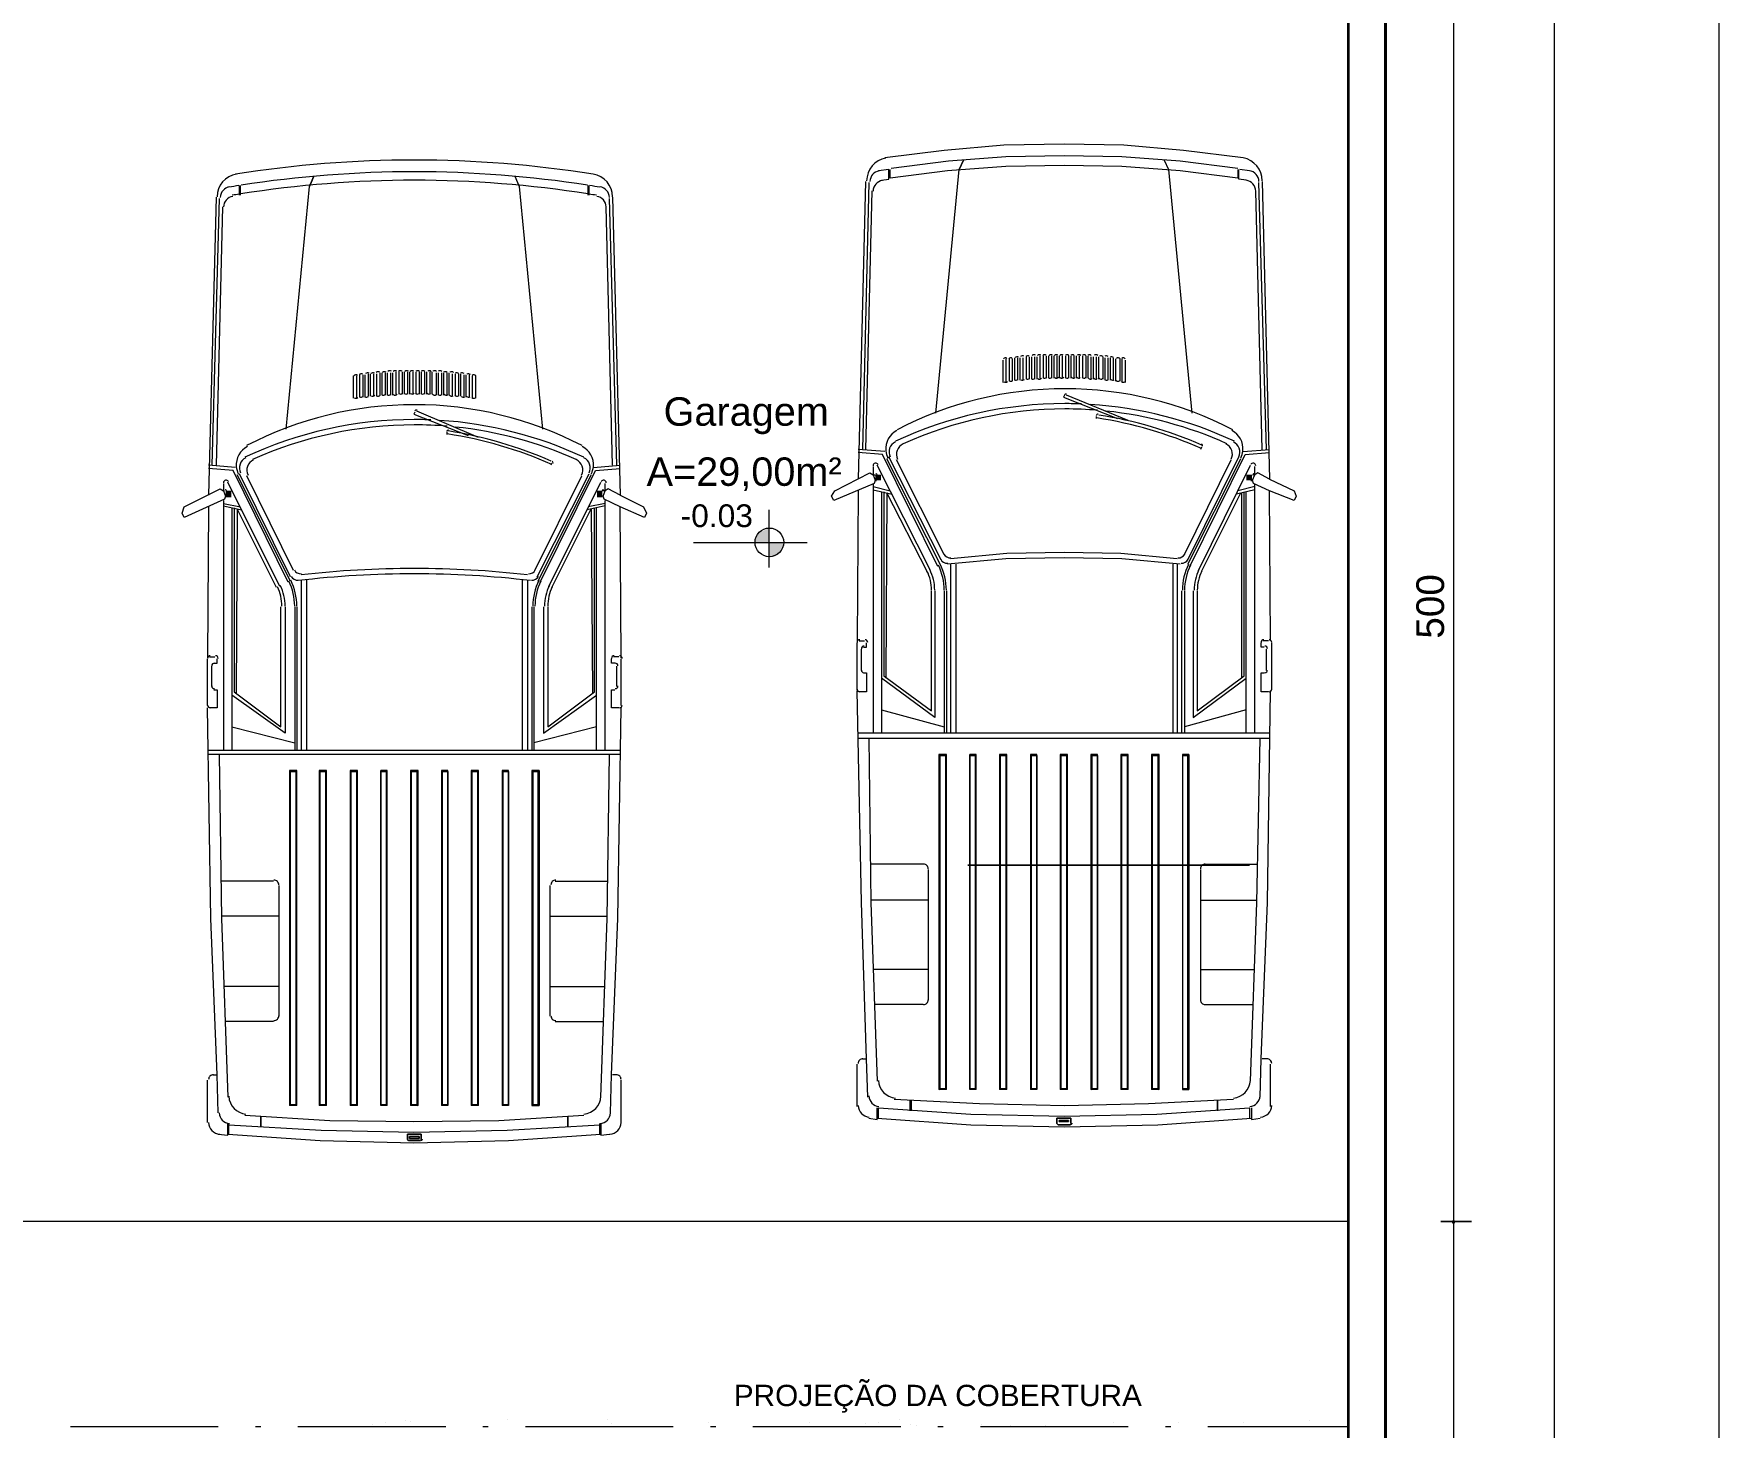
# Model space of a CAD drawing. Header units: millimetres. Extents: x 51.3 to 71.5, y 31.8 to 61.9.
# Drawn here: x 64.65 to 71.51, y 45.81 to 51.47 of the extents above; entities that cross this region are included whole.
import ezdxf

# ---------------------------------------------------------------- set-up
doc = ezdxf.new("R2010")
doc.units = ezdxf.units.MM
for name, color, linetype in [('PDF_0', 7, 'Continuous'), ('PDF_COTAS', 1, 'Continuous'), ('PDF_Parede Corte', 7, 'Continuous'), ('PDF_Paredes Vista', 7, 'Continuous'), ('PDF_Texto', 7, 'Continuous')]:
    doc.layers.add(name, color=color, linetype=linetype)
for name, color, linetype, true_color in [('PDF_Bloco', 7, 'Continuous', 0xf0f0f0), ('PDF_Layout', 7, 'Continuous', 0x767676), ('PDF_PISO', 7, 'Continuous', 0xb9b9b9), ('PDF_Vegetação', 7, 'Continuous', 0x00dd37)]:
    doc.layers.add(name, color=color, linetype=linetype, true_color=true_color)
doc.styles.add('PDF Arial', font='arial.ttf')

msp = doc.modelspace()

# ---------------------------------------------------------------- hatches: boundary and pattern name
at = {"layer": 'PDF_0', "transparency": 33554559}
msp.add_hatch(color=1, dxfattribs=at).paths.add_polyline_path([(70.4324, 46.6504), (70.4237, 46.6504), (70.4194, 46.6461), (70.4237, 46.6374), (70.4324, 46.6374), (70.4367, 46.6461)])
at = {"layer": 'PDF_COTAS', "transparency": 33554559}
h = msp.add_hatch(color=256, dxfattribs=at)
h.paths.add_polyline_path([(67.7042, 49.4045), (67.6437, 49.4045), (67.6437, 49.344), (67.6566, 49.3483), (67.6653, 49.3483), (67.6826, 49.357), (67.6869, 49.3656), (67.6955, 49.3742), (67.6999, 49.3829), (67.6999, 49.3915)])
h.paths.add_polyline_path([(67.6437, 49.4607), (67.635, 49.4607), (67.6091, 49.4477), (67.6004, 49.4391), (67.5874, 49.4132), (67.5874, 49.4045), (67.6437, 49.4045)])

# ---------------------------------------------------------------- linework, layer by layer
at = {"layer": 'PDF_Bloco', "lineweight": 0}
msp.add_lwpolyline([(69.5979, 48.0945), (68.4522, 48.0945), (69.5979, 48.0945)], dxfattribs=at)
at = {"layer": 'PDF_COTAS', "lineweight": 5}
for points in [[(70.4281, 51.6441), (70.4281, 46.6461), (70.4281, 39.5813)], [(67.6437, 49.5385), (67.6437, 49.3051)], [(67.7993, 49.4045), (67.3367, 49.4045)], [(70, 46.2699), (70, 45.3403)]]:
    msp.add_lwpolyline(points, dxfattribs=at)
msp.add_lwpolyline([(70.5016, 46.6461), (70.3762, 46.6461)], close=True, dxfattribs=at)
msp.add_circle((67.6458, 49.4067), 0.0584, dxfattribs=at)
at = {"layer": 'PDF_Layout', "lineweight": 5}
for points in [[(69.6498, 50.8767, 0.36854), (69.572, 50.9697), (69.3299, 50.9999), (69.0877, 51.0215), (68.8456, 51.0259), (68.5992, 51.0215), (68.357, 50.9999), (68.1149, 50.9697)], [(67.0081, 50.8118, 0.368544), (66.929, 50.9033, 0.039617), (66.2017, 50.961, 0.039617), (65.4745, 50.9033)], [(66.9081, 50.8233, 0.039245), (66.2017, 50.8789, 0.039245), (65.4954, 50.8233)], [(66.9064, 50.8587, 0.038777), (66.2017, 50.9134, 0.038777), (65.4971, 50.8587)], [(69.6498, 49.785), (69.6238, 50.8351, 0.356392), (69.5849, 50.8789), (69.5547, 50.8832), (69.5547, 50.9221)], [(69.6368, 50.8741, 0.355749), (69.5979, 50.9178), (69.559, 50.9221)], [(67.0081, 49.7201), (66.9821, 50.7708, 0.356378), (66.9442, 50.8134)], [(69.53, 49.8649, 0.120272), (68.8478, 50.0314, 0.120273), (68.1655, 49.8649)], [(68.8546, 50.0093, 0.414241), (68.8456, 50.0055), (68.8413, 49.9968), (69.0618, 49.9104)], [(66.2694, 49.9046, 0.010382), (66.2017, 49.9061, 0.109686), (65.5128, 49.7531)], [(66.884, 49.8001, 0.120273), (66.2017, 49.9666, 0.120273), (65.5195, 49.8001)], [(68.9155, 49.9695, 0.010382), (68.8478, 49.9709, 0.109686), (68.1588, 49.8179)], [(68.9808, 49.9438, 0.020742), (68.8478, 49.9493, 0.106048), (68.1893, 49.8069, 0.426117), (68.1673, 49.7453)], [(66.3348, 49.8789, 0.020742), (66.2017, 49.8844, 0.106048), (65.543, 49.7431)], [(66.8822, 49.6804, 0.426117), (66.8605, 49.7431, 0.079841), (66.3684, 49.8758)], [(68.1647, 49.862, 0.305597), (68.1196, 49.7792, 0.092445), (68.1281, 49.7495)], [(69.5631, 49.7495, 0.092494), (69.5716, 49.7792, 0.305606), (69.5265, 49.862)], [(65.523, 49.7971, 0.305597), (65.4779, 49.7144, 0.092445), (65.4864, 49.6846)], [(66.9214, 49.6846, 0.092445), (66.9299, 49.7144, 0.305597), (66.8848, 49.7971)], [(69.3472, 49.3353), (69.5547, 49.7547, 0.421876), (69.5328, 49.8153)], [(68.3657, 49.2121, 0.116294), (68.3398, 49.318), (68.1236, 49.7461)], [(66.6619, 49.2746, 0.028362), (66.2017, 49.3007, 0.028362), (65.7415, 49.2746)], [(66.6745, 49.2514, 0.029298), (66.2017, 49.2791, 0.029298), (65.7289, 49.2514)], [(65.3716, 48.9462, 0.231084), (65.3631, 48.9421, 0.167199), (65.3608, 48.9354)], [(67.047, 48.9354, 0.167199), (67.0447, 48.9421, 0.231084), (67.0362, 48.9462)], [(68.0133, 49.0111, 0.231084), (68.0048, 49.0069, 0.167199), (68.0025, 49.0003)], [(69.6887, 49.0003, 0.167199), (69.6864, 49.0069, 0.231086), (69.6779, 49.0111)], [(68.0025, 48.81, 0.20407), (68.0058, 48.8022, 0.193678), (68.0133, 48.7992)], [(69.6779, 48.7992, 0.193777), (69.6854, 48.8022, 0.204148), (69.6887, 48.81)], [(65.3608, 48.7452, 0.20407), (65.3641, 48.7374, 0.193678), (65.3716, 48.7344)], [(67.0362, 48.7344, 0.193678), (67.0437, 48.7374, 0.20407), (67.047, 48.7452)], [(66.958, 47.044, 0.375159), (66.9994, 47.0871), (67.0038, 47.2427), (67.0297, 47.8783), (67.0427, 48.7344)], [(66.9975, 47.0008, 0.376277), (67.0427, 47.0482), (67.0427, 47.2211)]]:
    msp.add_lwpolyline(points, format="xyb", dxfattribs=at)
for points in [[(69.5504, 50.9221), (69.5504, 50.8875), (69.3169, 50.9178), (69.0791, 50.9351), (68.8456, 50.9394), (68.6078, 50.9351), (68.37, 50.9178), (68.1365, 50.8875), (68.1365, 50.9221)], [(69.5504, 50.9264), (69.3169, 50.9567), (69.0791, 50.974), (68.8456, 50.9783), (68.6078, 50.974), (68.3743, 50.9567), (68.1409, 50.9264)], [(68.3225, 49.932), (68.4176, 50.9221), (68.4349, 50.961), (68.4176, 50.9221)], [(69.252, 50.961), (69.2693, 50.9221), (69.3644, 49.932)], [(65.6807, 49.8671), (65.7759, 50.8529), (65.7932, 50.8962), (65.7759, 50.8529)], [(66.6103, 50.8962), (66.6276, 50.8529), (66.7227, 49.8671)], [(68.0371, 50.8745), (68.0068, 49.6639)], [(68.0501, 50.8702), (68.0241, 49.785)], [(68.102, 50.8789), (68.1322, 50.8832), (68.1322, 50.9221), (68.089, 50.9178)], [(68.1322, 50.9221), (68.1322, 50.9221)], [(68.1409, 50.9221), (68.1409, 50.9221)], [(69.5504, 50.9221), (69.5504, 50.9221)], [(69.559, 50.9221), (69.559, 50.9221)], [(69.6498, 50.8745), (69.6801, 49.6639), (69.6325, 49.6899), (69.6195, 49.6812), (69.6152, 49.6812)], [(69.6671, 49.785), (69.6368, 50.8702)], [(65.3954, 50.8097), (65.3651, 49.5991)], [(65.4084, 50.8054), (65.3781, 49.7201)], [(65.4905, 50.8572), (65.4905, 50.8572)], [(65.4905, 50.8183), (65.4905, 50.8572)], [(65.4948, 50.8572), (65.4948, 50.8572)], [(65.4948, 50.8183), (65.4948, 50.8572)], [(66.9043, 50.8572), (66.9043, 50.8572)], [(66.9086, 50.8183), (66.9086, 50.8572)], [(66.913, 50.8183), (66.913, 50.8572)], [(66.913, 50.8572), (66.913, 50.8572)], [(67.0081, 50.8097), (67.0383, 49.5991), (66.9908, 49.625), (66.9778, 49.6164), (66.9692, 49.6164)], [(67.0254, 49.7201), (66.9951, 50.8054)], [(68.063, 50.8356), (68.0371, 49.785)], [(65.4213, 50.7708), (65.3954, 49.7201)], [(68.5948, 50.1482), (68.5948, 50.0574)], [(68.6078, 50.1525), (68.6078, 50.0574)], [(68.6208, 50.1525), (68.6208, 50.0617)], [(68.6338, 50.1525), (68.6338, 50.0617)], [(68.6424, 50.1568), (68.6424, 50.066)], [(68.6554, 50.1568), (68.6554, 50.066)], [(68.664, 50.1568), (68.664, 50.066)], [(68.677, 50.1568), (68.677, 50.066)], [(68.69, 50.1611), (68.69, 50.0703)], [(68.7029, 50.1611), (68.7029, 50.0703)], [(68.7116, 50.1611), (68.7116, 50.0703)], [(68.7246, 50.1611), (68.7246, 50.0703)], [(68.7332, 50.1611), (68.7332, 50.0703)], [(68.7462, 50.1655), (68.7462, 50.0747)], [(68.7591, 50.1655), (68.7591, 50.0747)], [(68.7721, 50.1655), (68.7721, 50.0747)], [(68.7808, 50.1655), (68.7808, 50.0747)], [(68.7937, 50.1655), (68.7937, 50.0747)], [(68.8024, 50.1655), (68.8024, 50.0747)], [(68.8153, 50.1655), (68.8153, 50.0747)], [(68.824, 50.1655), (68.824, 50.0747)], [(68.837, 50.1655), (68.837, 50.0747)], [(68.8499, 50.1655), (68.8499, 50.0747)], [(68.8629, 50.1655), (68.8629, 50.0747)], [(68.8716, 50.1655), (68.8716, 50.0747)], [(68.8845, 50.1655), (68.8845, 50.0747)], [(68.8932, 50.1655), (68.8932, 50.0747)], [(68.9061, 50.1655), (68.9061, 50.0747)], [(68.9191, 50.1655), (68.9191, 50.0747)], [(68.9321, 50.1655), (68.9321, 50.0747)], [(68.9407, 50.1655), (68.9407, 50.0747)], [(68.9537, 50.1611), (68.9537, 50.0703)], [(68.9624, 50.1611), (68.9624, 50.0703)], [(68.9753, 50.1611), (68.9753, 50.0703)], [(68.984, 50.1611), (68.984, 50.0703)], [(69.0013, 50.1611), (69.0013, 50.0703)], [(69.0099, 50.1568), (69.0099, 50.066)], [(69.0229, 50.1568), (69.0229, 50.066)], [(69.0315, 50.1568), (69.0315, 50.066)], [(69.0445, 50.1568), (69.0445, 50.066)], [(69.0531, 50.1525), (69.0531, 50.0617)], [(69.0704, 50.1525), (69.0704, 50.0617)], [(69.0791, 50.1525), (69.0791, 50.0574)], [(69.0921, 50.1482), (69.0921, 50.0574)], [(65.9531, 50.0833), (65.9531, 49.9925)], [(65.9661, 50.0833), (65.9661, 49.9925)], [(65.9791, 50.0876), (65.9791, 49.9968)], [(65.992, 50.0876), (65.992, 49.9968)], [(66.0007, 50.0876), (66.0007, 49.9968)], [(66.0137, 50.092), (66.0137, 50.0012)], [(66.0223, 50.092), (66.0223, 50.0012)], [(66.0353, 50.092), (66.0353, 50.0012)], [(66.0482, 50.092), (66.0482, 50.0012)], [(66.0612, 50.0963), (66.0612, 50.0055)], [(66.0699, 50.0963), (66.0699, 50.0055)], [(66.0828, 50.0963), (66.0828, 50.0055)], [(66.0915, 50.0963), (66.0915, 50.0055)], [(66.1045, 50.0963), (66.1045, 50.0055)], [(66.1131, 50.0963), (66.1131, 50.0055)], [(66.1261, 50.1006), (66.1261, 50.0098)], [(66.139, 50.1006), (66.139, 50.0098)], [(66.152, 50.1006), (66.152, 50.0098)], [(66.1607, 50.1006), (66.1607, 50.0098)], [(66.1736, 50.1006), (66.1736, 50.0098)], [(66.1823, 50.1006), (66.1823, 50.0098)], [(66.1952, 50.1006), (66.1952, 50.0098)], [(66.2082, 50.1006), (66.2082, 50.0098)], [(66.2212, 50.1006), (66.2212, 50.0098)], [(66.2298, 50.1006), (66.2298, 50.0098)], [(66.2428, 50.1006), (66.2428, 50.0098)], [(66.2515, 50.1006), (66.2515, 50.0098)], [(66.2644, 50.1006), (66.2644, 50.0098)], [(66.2731, 50.1006), (66.2731, 50.0098)], [(66.2904, 50.0963), (66.2904, 50.0055)], [(66.299, 50.0963), (66.299, 50.0055)], [(66.312, 50.0963), (66.312, 50.0055)], [(66.3206, 50.0963), (66.3206, 50.0055)], [(66.3336, 50.0963), (66.3336, 50.0055)], [(66.3422, 50.0963), (66.3422, 50.0055)], [(66.3552, 50.092), (66.3552, 50.0012)], [(66.3682, 50.092), (66.3682, 50.0012)], [(66.3812, 50.092), (66.3812, 50.0012)], [(66.3898, 50.092), (66.3898, 50.0012)], [(66.4028, 50.0876), (66.4028, 49.9968)], [(66.4114, 50.0876), (66.4114, 49.9968)], [(66.4244, 50.0876), (66.4244, 49.9968)], [(66.4374, 50.0833), (66.4374, 49.9925)], [(66.4503, 50.0833), (66.4503, 49.9925)], [(69.105, 49.9017), (68.8543, 50.0055)], [(66.2039, 49.9363), (66.1996, 49.9277), (66.4201, 49.8412)], [(66.4633, 49.8325), (66.2125, 49.9406)], [(68.9753, 49.919), (68.9753, 49.9104)], [(66.3336, 49.8542), (66.3336, 49.8455)], [(68.1149, 49.7763), (68.0068, 49.785)], [(68.3311, 49.3094), (68.1063, 49.7634), (68.0068, 49.772)], [(69.3558, 49.3094), (69.5806, 49.7634), (69.6801, 49.772)], [(69.4034, 49.7936), (69.399, 49.785)], [(69.572, 49.7763), (69.6801, 49.785)], [(65.4732, 49.7115), (65.3651, 49.7201)], [(65.6894, 49.2445), (65.4646, 49.6985), (65.3651, 49.7072)], [(66.7141, 49.2445), (66.9389, 49.6985), (67.0383, 49.7072)], [(66.7616, 49.7288), (66.7573, 49.7201)], [(66.9303, 49.7115), (67.0383, 49.7201)], [(68.0674, 49.7158), (68.0674, 49.6812), (68.076, 49.6596), (68.0717, 49.6466), (67.9074, 49.5775), (67.8987, 49.5948), (67.9117, 49.6164), (68.0544, 49.6899), (68.0674, 49.6812), (68.076, 49.6812)], [(68.3008, 49.2921), (68.0847, 49.7201)], [(68.3441, 49.3353), (68.1322, 49.7547)], [(68.357, 49.357), (68.1625, 49.7418)], [(69.3342, 49.357), (69.5244, 49.7418)], [(69.3472, 49.318), (69.5633, 49.7461)], [(69.3904, 49.2921), (69.6022, 49.7201)], [(69.6844, 49.0067), (69.6801, 49.6164), (69.6152, 49.6466), (69.6109, 49.6596), (69.6195, 49.6812), (69.6195, 49.7158)], [(65.4256, 49.6466), (65.4256, 49.6164), (65.4343, 49.5948), (65.43, 49.5818), (65.2657, 49.5083), (65.257, 49.5256), (65.2657, 49.5515), (65.4127, 49.625), (65.4256, 49.6164), (65.43, 49.6164)], [(65.6548, 49.2272), (65.4429, 49.651)], [(65.698, 49.2489), (65.4819, 49.6812)], [(65.698, 49.2662), (65.4905, 49.6855)], [(65.711, 49.2921), (65.5208, 49.6769)], [(66.6925, 49.2921), (66.8827, 49.6769)], [(66.7011, 49.2662), (66.913, 49.6855)], [(66.7054, 49.2489), (66.9216, 49.6812)], [(66.7487, 49.2272), (66.9605, 49.651)], [(67.0427, 48.9376), (67.0383, 49.5515), (66.9735, 49.5818), (66.9692, 49.5948), (66.9778, 49.6164), (66.9778, 49.6466)], [(68.0674, 49.6423), (68.0674, 48.6306)], [(68.0674, 49.6337), (68.1365, 49.6164)], [(68.076, 49.6553), (68.076, 49.6553)], [(68.076, 49.6553), (68.076, 49.6553)], [(68.0803, 49.6812), (68.0803, 49.6812)], [(68.0803, 49.6553), (68.0803, 49.6812)], [(68.0803, 49.6596), (68.0803, 49.6596)], [(68.0847, 49.6812), (68.0847, 49.6812)], [(68.0847, 49.6596), (68.0847, 49.6812)], [(68.0847, 49.6596), (68.0847, 49.6596)], [(68.089, 49.6812), (68.089, 49.6812)], [(68.089, 49.6596), (68.089, 49.6812)], [(68.089, 49.6596), (68.089, 49.6596)], [(68.0933, 49.6596), (68.0933, 49.6812)], [(68.0976, 49.6812), (68.0976, 49.6812)], [(68.0976, 49.6596), (68.0976, 49.6812)], [(68.0976, 49.6596), (68.0976, 49.6596)], [(69.6195, 49.6337), (69.5504, 49.6164)], [(69.5893, 49.6596), (69.5893, 49.6812)], [(69.5936, 49.6596), (69.5936, 49.6812)], [(69.5936, 49.6812), (69.5936, 49.6812)], [(69.5936, 49.6596), (69.5936, 49.6596)], [(69.5979, 49.6596), (69.5979, 49.6812)], [(69.5979, 49.6812), (69.5979, 49.6812)], [(69.5979, 49.6596), (69.5979, 49.6596)], [(69.6022, 49.6596), (69.6022, 49.6812)], [(69.6022, 49.6812), (69.6022, 49.6812)], [(69.6022, 49.6596), (69.6022, 49.6596)], [(69.6066, 49.6553), (69.6066, 49.6812)], [(69.6066, 49.6812), (69.6066, 49.6812)], [(69.6066, 49.6596), (69.6066, 49.6596)], [(69.6109, 49.6553), (69.6109, 49.6553)], [(69.6109, 49.6553), (69.6109, 49.6553)], [(69.6195, 48.6306), (69.6195, 49.6423)], [(69.6801, 49.6639), (69.7795, 49.6164), (69.7882, 49.5948), (69.7795, 49.5775), (69.6801, 49.6164)], [(65.4256, 49.5775), (65.4256, 48.5614)], [(65.4256, 49.5645), (65.4948, 49.5515)], [(65.4343, 49.5904), (65.4343, 49.5904)], [(65.4343, 49.5904), (65.4343, 49.5904)], [(65.4386, 49.6164), (65.4386, 49.6164)], [(65.4386, 49.5904), (65.4386, 49.6164)], [(65.4386, 49.5904), (65.4386, 49.5904)], [(65.4429, 49.6164), (65.4429, 49.6164)], [(65.4429, 49.5904), (65.4429, 49.6164)], [(65.4429, 49.5904), (65.4429, 49.5904)], [(65.4473, 49.6164), (65.4473, 49.6164)], [(65.4473, 49.5904), (65.4473, 49.6164)], [(65.4473, 49.5904), (65.4473, 49.5904)], [(65.4516, 49.6164), (65.4516, 49.6164)], [(65.4516, 49.5904), (65.4516, 49.6164)], [(65.4516, 49.5904), (65.4516, 49.5904)], [(65.4559, 49.5904), (65.4559, 49.6164)], [(66.9778, 49.5645), (66.9086, 49.5515)], [(66.9476, 49.5904), (66.9476, 49.6164)], [(66.9519, 49.5904), (66.9519, 49.6164)], [(66.9519, 49.6164), (66.9519, 49.6164)], [(66.9519, 49.5904), (66.9519, 49.5904)], [(66.9562, 49.5904), (66.9562, 49.6164)], [(66.9562, 49.6164), (66.9562, 49.6164)], [(66.9562, 49.5904), (66.9562, 49.5904)], [(66.9605, 49.5904), (66.9605, 49.6164)], [(66.9605, 49.6164), (66.9605, 49.6164)], [(66.9605, 49.5904), (66.9605, 49.5904)], [(66.9648, 49.5904), (66.9648, 49.6164)], [(66.9648, 49.6164), (66.9648, 49.6164)], [(66.9648, 49.5904), (66.9648, 49.5904)], [(66.9692, 49.5904), (66.9692, 49.5904)], [(66.9692, 49.5904), (66.9692, 49.5904)], [(66.9778, 48.5614), (66.9778, 49.5775)], [(67.0383, 49.5991), (67.1335, 49.5515), (67.1464, 49.5256), (67.1378, 49.5083), (67.0383, 49.5515)], [(68.0068, 49.6164), (68.0025, 49.0067)], [(68.0674, 49.6207), (68.1452, 49.6034)], [(68.102, 49.612), (68.102, 48.6306)], [(68.1106, 49.612), (68.1106, 48.8641), (68.3052, 48.7214), (68.3052, 49.21)], [(68.2879, 49.2878), (68.1236, 49.6077), (68.1192, 48.8554)], [(69.3861, 49.21), (69.3861, 48.7214), (69.5763, 48.8641), (69.5763, 49.612)], [(69.4034, 49.2878), (69.5633, 49.6077)], [(69.6195, 49.6207), (69.546, 49.6034)], [(69.5677, 48.8554), (69.5677, 49.6077)], [(69.5849, 48.6306), (69.5849, 49.612)], [(65.3651, 49.5515), (65.3608, 48.9376)], [(65.4256, 49.5558), (65.4991, 49.5385)], [(65.4602, 49.5472), (65.4602, 48.5614)], [(65.4689, 49.5472), (65.4689, 48.7992), (65.6591, 48.6565), (65.6591, 49.1451)], [(65.6418, 49.2229), (65.4819, 49.5429), (65.4775, 48.7906)], [(66.7443, 49.1451), (66.7443, 48.6565), (66.9346, 48.7992), (66.9346, 49.5472)], [(66.7616, 49.2229), (66.9216, 49.5429), (66.9259, 48.7906)], [(66.9778, 49.5558), (66.9043, 49.5385)], [(66.9432, 48.5614), (66.9432, 49.5472)], [(69.3039, 49.3397), (69.0748, 49.3613), (68.8456, 49.3656), (68.6121, 49.3613), (68.383, 49.3397)], [(69.3169, 49.318), (69.0791, 49.3397), (68.8456, 49.344), (68.6078, 49.3397), (68.37, 49.318)], [(68.383, 49.318), (68.383, 48.6306)], [(68.4046, 49.318), (68.4046, 48.6306)], [(69.2866, 49.318), (69.2866, 48.6306)], [(69.3039, 49.318), (69.3039, 48.6306)], [(65.7413, 49.2532), (65.7413, 48.5614)], [(65.7629, 49.2532), (65.7629, 48.5614)], [(66.6406, 49.2532), (66.6406, 48.5614)], [(66.6622, 49.2532), (66.6622, 48.5614)], [(68.3181, 49.21), (68.3181, 48.6954), (68.102, 48.8554)], [(68.357, 49.21), (68.357, 48.6306)], [(68.3657, 49.21), (68.3657, 48.6306)], [(69.3212, 49.21), (69.3212, 48.6306)], [(69.3342, 49.21), (69.3342, 48.6306)], [(69.3688, 49.21), (69.3688, 48.6954), (69.5849, 48.8554)], [(65.6764, 49.1451), (65.6764, 48.6306), (65.4602, 48.7862)], [(65.7153, 49.1451), (65.7153, 48.5614)], [(65.724, 49.1451), (65.724, 48.5614)], [(66.6795, 49.1451), (66.6795, 48.5614)], [(66.6881, 49.1451), (66.6881, 48.5614)], [(66.7271, 49.1451), (66.7271, 48.6306), (66.9432, 48.7862)], [(68.0025, 48.8079), (68.0025, 48.9981)], [(68.0112, 49.0067), (68.0328, 49.0067)], [(68.0198, 48.8857), (68.0198, 48.9722)], [(68.0285, 48.9808), (68.0414, 48.9808), (68.0414, 48.9981)], [(69.6585, 48.9808), (69.6455, 48.9808), (69.6455, 48.9981)], [(69.6757, 49.0067), (69.6541, 49.0067)], [(69.6671, 48.8857), (69.6671, 48.9722)], [(69.6887, 48.8079), (69.6887, 48.9981)], [(65.3608, 48.743), (65.3608, 48.9332)], [(65.3694, 48.9419), (65.3911, 48.9419)], [(65.3781, 48.8208), (65.3781, 48.903)], [(65.3867, 48.9159), (65.3997, 48.9159), (65.3997, 48.9332)], [(67.0167, 48.9159), (67.0038, 48.9159), (67.0038, 48.9332)], [(67.034, 48.9419), (67.0124, 48.9419)], [(67.0254, 48.8208), (67.0254, 48.903)], [(67.0427, 48.743), (67.0427, 48.9332)], [(68.0285, 48.877), (68.0414, 48.877), (68.0414, 48.7992), (68.0112, 48.7992)], [(69.6757, 48.7992), (69.6455, 48.7992), (69.6455, 48.877), (69.6585, 48.877)], [(65.3867, 48.8079), (65.3997, 48.8079), (65.3997, 48.7344), (65.3694, 48.7344)], [(67.034, 48.7344), (67.0038, 48.7344), (67.0038, 48.8079), (67.0167, 48.8079)], [(68.0457, 47.1519), (68.0414, 47.3076), (68.0198, 47.9431), (68.0025, 48.8035)], [(69.6412, 47.1519), (69.6455, 47.3076), (69.6714, 47.9431), (69.6844, 48.8035)], [(65.404, 47.0871), (65.3997, 47.2427), (65.3738, 47.8783), (65.3608, 48.7344)], [(68.102, 48.7257), (68.357, 48.6565)], [(69.5849, 48.7257), (69.3342, 48.6565)], [(65.4602, 48.6565), (65.7153, 48.5917)], [(66.9432, 48.6565), (66.6881, 48.5917)], [(69.6801, 48.6306), (68.8456, 48.6306), (68.0068, 48.6306)], [(69.6801, 48.609), (68.8456, 48.609), (68.0068, 48.609)], [(68.0501, 48.609), (68.0587, 47.9431), (68.0847, 47.2168)], [(69.6022, 47.2168), (69.6282, 47.9431), (69.6412, 48.609)], [(67.0383, 48.5614), (66.1996, 48.5614), (65.3651, 48.5614)], [(67.0383, 48.5441), (66.1996, 48.5441), (65.3651, 48.5441)], [(65.4084, 48.5441), (65.417, 47.8783), (65.4429, 47.1519)], [(66.9605, 47.1519), (66.9865, 47.8783), (66.9951, 48.5441)], [(68.3657, 47.1822), (68.3657, 48.5441), (68.3354, 48.5441), (68.3354, 47.1822)], [(68.3398, 48.5398), (68.3354, 48.5441)], [(68.3398, 47.1865), (68.3398, 47.874), (68.3398, 48.5398), (68.3614, 48.5398), (68.3614, 47.874), (68.3614, 47.1865)], [(68.3614, 48.5398), (68.3657, 48.5441)], [(68.4868, 47.1822), (68.4868, 48.5441), (68.4608, 48.5441), (68.4608, 47.1822)], [(68.4608, 48.5398), (68.4608, 48.5441)], [(68.4608, 47.1865), (68.4608, 47.874), (68.4608, 48.5398), (68.4824, 48.5398), (68.4824, 47.874), (68.4824, 47.1865)], [(68.4824, 48.5398), (68.4868, 48.5441)], [(68.6121, 47.1822), (68.6121, 48.5441), (68.5819, 48.5441), (68.5819, 47.1822)], [(68.5862, 48.5398), (68.5819, 48.5441)], [(68.5862, 47.1865), (68.5862, 47.874), (68.5862, 48.5398), (68.6078, 48.5398), (68.6078, 47.874), (68.6078, 47.1865)], [(68.6078, 48.5398), (68.6121, 48.5441)], [(68.7332, 47.1822), (68.7332, 48.5441), (68.7073, 48.5441), (68.7073, 47.1822)], [(68.7116, 48.5398), (68.7073, 48.5441)], [(68.7116, 47.1865), (68.7116, 47.874), (68.7116, 48.5398), (68.7332, 48.5398), (68.7332, 47.874), (68.7332, 47.1865)], [(68.7332, 48.5398), (68.7332, 48.5441)], [(68.8586, 47.1822), (68.8586, 48.5441), (68.8283, 48.5441), (68.8283, 47.1822)], [(68.8326, 48.5398), (68.8283, 48.5441)], [(68.8326, 47.1865), (68.8326, 47.874), (68.8326, 48.5398), (68.8543, 48.5398), (68.8543, 47.874), (68.8543, 47.1865)], [(68.8543, 48.5398), (68.8586, 48.5441)], [(68.9796, 47.1822), (68.9796, 48.5441), (68.9537, 48.5441), (68.9537, 47.1822)], [(68.958, 48.5398), (68.9537, 48.5441)], [(68.958, 47.1865), (68.958, 47.874), (68.958, 48.5398), (68.9796, 48.5398), (68.9796, 47.874), (68.9796, 47.1865)], [(68.9796, 48.5398), (68.9796, 48.5441)], [(69.105, 47.1822), (69.105, 48.5441), (69.0748, 48.5441), (69.0748, 47.1822)], [(69.0791, 48.5398), (69.0748, 48.5441)], [(69.0791, 47.1865), (69.0791, 47.874), (69.0791, 48.5398), (69.1007, 48.5398), (69.1007, 47.874), (69.1007, 47.1865)], [(69.1007, 48.5398), (69.105, 48.5441)], [(69.2304, 47.1822), (69.2304, 48.5441), (69.2001, 48.5441), (69.2001, 47.1822)], [(69.2045, 48.5398), (69.2001, 48.5441)], [(69.2045, 47.1865), (69.2045, 47.874), (69.2045, 48.5398), (69.2261, 48.5398), (69.2261, 47.874), (69.2261, 47.1865)], [(69.2261, 48.5398), (69.2304, 48.5441)], [(69.3255, 48.5441), (69.3255, 47.1822)], [(69.3255, 48.5398), (69.3255, 47.874), (69.3255, 47.1865), (69.3472, 47.1865), (69.3472, 47.874), (69.3472, 48.5398)], [(69.3515, 48.5441), (69.3515, 47.1822)], [(65.724, 47.1173), (65.724, 48.4793), (65.6937, 48.4793), (65.6937, 47.1173)], [(65.698, 48.4749), (65.6937, 48.4793)], [(65.698, 47.1217), (65.698, 47.8091), (65.698, 48.4749), (65.7197, 48.4749), (65.7197, 47.8091), (65.7197, 47.1217)], [(65.7197, 48.4749), (65.724, 48.4793)], [(65.845, 47.1173), (65.845, 48.4793), (65.8148, 48.4793), (65.8148, 47.1173)], [(65.8191, 48.4749), (65.8148, 48.4793)], [(65.8191, 47.1217), (65.8191, 47.8091), (65.8191, 48.4749), (65.8407, 48.4749), (65.8407, 47.8091), (65.8407, 47.1217)], [(65.8407, 48.4749), (65.845, 48.4793)], [(65.9704, 47.1173), (65.9704, 48.4793), (65.9402, 48.4793), (65.9402, 47.1173)], [(65.9445, 48.4749), (65.9402, 48.4793)], [(65.9445, 47.1217), (65.9445, 47.8091), (65.9445, 48.4749), (65.9661, 48.4749), (65.9661, 47.8091), (65.9661, 47.1217)], [(65.9661, 48.4749), (65.9704, 48.4793)], [(66.0915, 47.1173), (66.0915, 48.4793), (66.0655, 48.4793), (66.0655, 47.1173)], [(66.0655, 48.4749), (66.0655, 48.4793)], [(66.0655, 47.1217), (66.0655, 47.8091), (66.0655, 48.4749), (66.0872, 48.4749), (66.0872, 47.8091), (66.0872, 47.1217)], [(66.0872, 48.4749), (66.0915, 48.4793)], [(66.2169, 47.1173), (66.2169, 48.4793), (66.1866, 48.4793), (66.1866, 47.1173)], [(66.1909, 48.4749), (66.1866, 48.4793)], [(66.1909, 47.1217), (66.1909, 47.8091), (66.1909, 48.4749), (66.2125, 48.4749), (66.2125, 47.8091), (66.2125, 47.1217)], [(66.2125, 48.4749), (66.2169, 48.4793)], [(66.3379, 47.1173), (66.3379, 48.4793), (66.312, 48.4793), (66.312, 47.1173)], [(66.3163, 48.4749), (66.312, 48.4793)], [(66.3163, 47.1217), (66.3163, 47.8091), (66.3163, 48.4749), (66.3379, 48.4749), (66.3379, 47.8091), (66.3379, 47.1217)], [(66.3379, 48.4749), (66.3379, 48.4793)], [(66.4633, 47.1173), (66.4633, 48.4793), (66.433, 48.4793), (66.433, 47.1173)], [(66.4374, 48.4749), (66.433, 48.4793)], [(66.4374, 47.1217), (66.4374, 47.8091), (66.4374, 48.4749), (66.459, 48.4749), (66.459, 47.8091), (66.459, 47.1217)], [(66.459, 48.4749), (66.4633, 48.4793)], [(66.5844, 47.1173), (66.5844, 48.4793), (66.5584, 48.4793), (66.5584, 47.1173)], [(66.5628, 48.4749), (66.5584, 48.4793)], [(66.5628, 47.1217), (66.5628, 47.8091), (66.5628, 48.4749), (66.5844, 48.4749), (66.5844, 47.8091), (66.5844, 47.1217)], [(66.5844, 48.4749), (66.5844, 48.4793)], [(66.6795, 48.4793), (66.6795, 47.1173)], [(66.6838, 48.4749), (66.6838, 47.8091), (66.6838, 47.1217), (66.7054, 47.1217), (66.7054, 47.8091), (66.7054, 48.4749)], [(66.7098, 48.4793), (66.7098, 47.1173)], [(68.2706, 48.0988), (68.0587, 48.0988)], [(68.2922, 48.0772), (68.2922, 47.5454)], [(69.399, 48.0772), (69.399, 47.5454)], [(69.4163, 48.0988), (69.6282, 48.0988)], [(65.6289, 48.0296), (65.417, 48.0296)], [(65.6505, 48.0123), (65.6505, 47.4805)], [(66.753, 48.0123), (66.753, 47.4805)], [(66.7746, 48.0296), (66.9865, 48.0296)], [(68.2922, 47.9518), (68.0587, 47.9518)], [(69.399, 47.9518), (69.6282, 47.9518)], [(65.6505, 47.8869), (65.417, 47.8869)], [(66.753, 47.8869), (66.9865, 47.8869)], [(68.2922, 47.6707), (68.0717, 47.6707)], [(69.399, 47.6707), (69.6195, 47.6707)], [(65.6505, 47.6016), (65.43, 47.6016)], [(66.753, 47.6016), (66.9735, 47.6016)], [(68.2706, 47.5281), (68.076, 47.5281)], [(69.4163, 47.5281), (69.6109, 47.5281)], [(65.6289, 47.4589), (65.4343, 47.4589)], [(66.7746, 47.4589), (66.9692, 47.4589)], [(68.0241, 47.3076), (68.0371, 47.3076)], [(69.6671, 47.3076), (69.6498, 47.3076)], [(65.3824, 47.2427), (65.3954, 47.2427)], [(67.0211, 47.2427), (67.0081, 47.2427)], [(68.0025, 47.113), (68.0025, 47.2859)], [(69.6844, 47.113), (69.6844, 47.2859)], [(65.3608, 47.0482), (65.3608, 47.2211)], [(69.3255, 47.1865), (69.3255, 47.1822), (69.3515, 47.1822), (69.3472, 47.1865)], [(66.6838, 47.1217), (66.6795, 47.1173), (66.7098, 47.1173), (66.7054, 47.1217)], [(68.0501, 47.0654), (68.0847, 47.0611), (68.0847, 47.1087)], [(68.089, 47.0654), (68.089, 47.1087), (68.4651, 47.0827), (68.8456, 47.0741), (69.2218, 47.0827), (69.5979, 47.1087), (69.5979, 47.0654)], [(68.1538, 47.1433), (68.4997, 47.126), (68.8456, 47.1173), (69.1872, 47.126), (69.5331, 47.1433)], [(68.223, 47.1389), (68.223, 47.0957), (68.223, 47.1389)], [(69.6066, 47.1087), (69.6066, 47.0611), (69.6412, 47.0654)], [(65.404, 47.0006), (65.4429, 46.9963), (65.4429, 47.0438)], [(65.4473, 47.0006), (65.4473, 47.0438)], [(65.4473, 47.0395), (65.8234, 47.0179), (66.1996, 47.0092), (66.58, 47.0179), (66.9562, 47.0395)], [(65.5121, 47.0784), (65.858, 47.0568), (66.1996, 47.0525), (66.5455, 47.0568), (66.8913, 47.0784)], [(66.9562, 47.0006), (66.9562, 47.0438)], [(66.9605, 47.0438), (66.9605, 46.9963), (66.9951, 47.0006)], [(68.0847, 47.0654), (68.4651, 47.0395), (68.8456, 47.0309), (69.2261, 47.0395), (69.6066, 47.0654)], [(65.4429, 47.0006), (65.8191, 46.9747), (66.1996, 46.966), (66.5844, 46.9747), (66.9605, 47.0006)], [(70, 46.6461), (70, 45.8462), (70, 45.8116), (69.4293, 45.8116)], [(65.404, 45.8116), (64.803, 45.8116)], [(65.577, 45.8116), (65.5554, 45.8116)], [(66.3293, 45.8116), (65.7283, 45.8116)], [(66.5022, 45.8116), (66.4806, 45.8116)], [(67.2545, 45.8116), (66.6535, 45.8116)], [(67.4275, 45.8116), (67.4059, 45.8116)], [(68.1798, 45.8116), (67.5788, 45.8116)], [(68.3527, 45.8116), (68.3311, 45.8116)], [(69.105, 45.8116), (68.504, 45.8116)], [(69.278, 45.8116), (69.2564, 45.8116)]]:
    msp.add_lwpolyline(points, dxfattribs=at)
for points in [[(69.3515, 48.5441), (69.3255, 48.5441), (69.3255, 48.5398), (69.3472, 48.5398)], [(66.7098, 48.4793), (66.6795, 48.4793), (66.6838, 48.4749), (66.7054, 48.4749)], [(68.3614, 47.1865), (68.3657, 47.1822), (68.3354, 47.1822), (68.3398, 47.1865)], [(68.4824, 47.1865), (68.4868, 47.1822), (68.4608, 47.1822), (68.4608, 47.1865)], [(68.6078, 47.1865), (68.6121, 47.1822), (68.5819, 47.1822), (68.5862, 47.1865)], [(68.7332, 47.1865), (68.7332, 47.1822), (68.7073, 47.1822), (68.7116, 47.1865)], [(68.8543, 47.1865), (68.8586, 47.1822), (68.8283, 47.1822), (68.8326, 47.1865)], [(68.9796, 47.1865), (68.9796, 47.1822), (68.9537, 47.1822), (68.958, 47.1865)], [(69.1007, 47.1865), (69.105, 47.1822), (69.0748, 47.1822), (69.0791, 47.1865)], [(69.2261, 47.1865), (69.2304, 47.1822), (69.2001, 47.1822), (69.2045, 47.1865)], [(65.7197, 47.1217), (65.724, 47.1173), (65.6937, 47.1173), (65.698, 47.1217)], [(65.8407, 47.1217), (65.845, 47.1173), (65.8148, 47.1173), (65.8191, 47.1217)], [(65.9661, 47.1217), (65.9704, 47.1173), (65.9402, 47.1173), (65.9445, 47.1217)], [(66.0872, 47.1217), (66.0915, 47.1173), (66.0655, 47.1173), (66.0655, 47.1217)], [(66.2125, 47.1217), (66.2169, 47.1173), (66.1866, 47.1173), (66.1909, 47.1217)], [(66.3379, 47.1217), (66.3379, 47.1173), (66.312, 47.1173), (66.3163, 47.1217)], [(66.459, 47.1217), (66.4633, 47.1173), (66.433, 47.1173), (66.4374, 47.1217)], [(66.5844, 47.1217), (66.5844, 47.1173), (66.5584, 47.1173), (66.5628, 47.1217)], [(68.2187, 47.1389), (68.2187, 47.0957)], [(69.4682, 47.0957), (69.4682, 47.1389), (69.4682, 47.0957), (69.4682, 47.1389)], [(65.577, 47.0698), (65.577, 47.0309), (65.577, 47.0741), (65.577, 47.0309)], [(66.8265, 47.0309), (66.8265, 47.0741), (66.8265, 47.0309), (66.8265, 47.0741)], [(68.8716, 47.0438), (68.8716, 47.0654), (68.8153, 47.0654), (68.8153, 47.0438), (68.8153, 47.0654), (68.8716, 47.0654)], [(68.8672, 47.0395), (68.8197, 47.0395)], [(68.8629, 47.0525), (68.824, 47.0525), (68.824, 47.0568), (68.8629, 47.0568)], [(68.8629, 47.0568), (68.824, 47.0568), (68.824, 47.0525), (68.8629, 47.0525)], [(66.2298, 46.979), (66.2298, 47.0006), (66.1736, 47.0006), (66.1736, 46.979), (66.1736, 47.0006), (66.2298, 47.0006)], [(66.2255, 46.9747), (66.178, 46.9747)], [(66.2212, 46.9833), (66.1823, 46.9833), (66.1823, 46.9919), (66.2212, 46.9919)], [(66.2212, 46.9919), (66.1823, 46.9919), (66.1823, 46.9833), (66.2212, 46.9833)]]:
    msp.add_lwpolyline(points, close=True, dxfattribs=at)
for points in [[(68.8153, 47.046, 0.414245), (68.8218, 47.0395, -0.414245)], [(68.8694, 47.0395, 0.414245), (68.8759, 47.046, -0.414245)], [(66.1736, 46.9811, 0.414185), (66.1801, 46.9747, -0.414185)], [(66.2277, 46.9747, 0.414185), (66.2342, 46.9811, -0.414185)]]:
    msp.add_lwpolyline(points, format="xyb", close=True, dxfattribs=at)
for centre, radius, start, end in [((68.1344, 50.8767), 0.093, 99.0754, 179.99974), ((65.4927, 50.8118), 0.093, 99.0754, 179.99974), ((68.0998, 50.8724), 0.0454, 99.50935, 177.84301), ((68.1128, 50.8335), 0.0454, 99.42246, 177.88228), ((65.4581, 50.8075), 0.0454, 99.50935, 177.84301), ((65.471, 50.7686), 0.0454, 99.42246, 177.88228), ((66.1987, 46.3692), 4.544, 98.99218, 99.51077), ((66.1759, 46.518), 4.3588, 99.04473, 99.43819), ((66.2276, 46.518), 4.3588, 80.56181, 80.95527), ((66.2048, 46.3692), 4.544, 80.48923, 81.00782), ((66.9497, 50.8075), 0.0454, 2.15699, 80.49065), ((68.6057, 50.146), 0.0108, 54.72805, 136.13329), ((68.6273, 50.146), 0.0108, 54.72805, 136.13329), ((68.6532, 50.1503), 0.0108, 54.72805, 136.13329), ((68.6748, 50.1547), 0.0108, 54.72805, 136.13329), ((68.6965, 50.1547), 0.0108, 54.72805, 136.13329), ((68.7224, 50.159), 0.0108, 54.72805, 136.13329), ((68.744, 50.159), 0.0108, 54.72805, 136.13329), ((68.7656, 50.159), 0.0108, 54.72805, 136.13329), ((68.7916, 50.159), 0.0108, 54.72805, 136.13329), ((68.8132, 50.159), 0.0108, 54.72805, 136.13329), ((68.8348, 50.159), 0.0108, 54.72805, 136.13329), ((68.8564, 50.159), 0.0108, 43.86671, 125.27195), ((68.878, 50.159), 0.0108, 43.86671, 125.27195), ((68.904, 50.159), 0.0108, 43.86671, 125.27195), ((68.9256, 50.159), 0.0108, 43.86671, 125.27195), ((68.9472, 50.159), 0.0108, 43.86671, 125.27195), ((68.9732, 50.159), 0.0108, 43.86671, 125.27195), ((68.9948, 50.1547), 0.0108, 43.86671, 125.27195), ((69.0164, 50.1547), 0.0108, 43.86671, 125.27195), ((69.038, 50.1503), 0.0108, 43.86671, 125.27195), ((69.064, 50.146), 0.0108, 43.86671, 125.27195), ((69.0856, 50.146), 0.0108, 43.86671, 125.27195), ((65.9639, 50.0768), 0.0108, 54.72698, 136.13436), ((65.9856, 50.0812), 0.0108, 54.72698, 136.13436), ((66.0115, 50.0855), 0.0108, 54.72698, 136.13436), ((66.0331, 50.0855), 0.0108, 54.72698, 136.13436), ((66.0547, 50.0898), 0.0108, 54.72698, 136.13436), ((66.0807, 50.0898), 0.0108, 54.72698, 136.13436), ((66.1023, 50.0941), 0.0108, 54.72698, 136.13436), ((66.1239, 50.0941), 0.0108, 54.72698, 136.13436), ((66.1455, 50.0941), 0.0108, 54.72698, 136.13436), ((66.1715, 50.0941), 0.0108, 54.72698, 136.13436), ((66.1931, 50.0941), 0.0108, 54.72698, 136.13436), ((66.2147, 50.0941), 0.0108, 43.86564, 125.27302), ((66.2363, 50.0941), 0.0108, 43.86564, 125.27302), ((66.2623, 50.0941), 0.0108, 43.86564, 125.27302), ((66.2839, 50.0941), 0.0108, 43.86564, 125.27302), ((66.3055, 50.0941), 0.0108, 43.86564, 125.27302), ((66.3271, 50.0898), 0.0108, 43.86564, 125.27302), ((66.3531, 50.0898), 0.0108, 43.86564, 125.27302), ((66.3747, 50.0855), 0.0108, 43.86564, 125.27302), ((66.3963, 50.0855), 0.0108, 43.86564, 125.27302), ((66.4222, 50.0812), 0.0108, 43.86564, 125.27302), ((66.4439, 50.0768), 0.0108, 43.86564, 125.27302), ((68.6057, 50.0682), 0.0108, 234.43266, 316.88046), ((68.6273, 50.0725), 0.0108, 234.43266, 316.88046), ((68.6489, 50.0768), 0.0108, 234.43266, 316.88046), ((68.6748, 50.0768), 0.0108, 234.43266, 316.88046), ((68.6964, 50.0812), 0.0108, 234.43266, 316.88046), ((68.7181, 50.0812), 0.0108, 234.43266, 316.88046), ((68.744, 50.0812), 0.0108, 234.43266, 316.88046), ((68.7656, 50.0855), 0.0108, 234.43266, 316.88046), ((68.7872, 50.0855), 0.0108, 234.43266, 316.88046), ((68.8132, 50.0855), 0.0108, 234.43266, 316.88046), ((68.8348, 50.0855), 0.0108, 234.43266, 316.88046), ((68.8564, 50.0855), 0.0108, 223.11954, 305.56734), ((68.8824, 50.0855), 0.0108, 223.11954, 305.56734), ((68.904, 50.0855), 0.0108, 223.11954, 305.56734), ((68.9256, 50.0855), 0.0108, 223.11954, 305.56734), ((68.9515, 50.0812), 0.0108, 223.11954, 305.56734), ((68.9732, 50.0812), 0.0108, 223.11954, 305.56734), ((68.9948, 50.0812), 0.0108, 223.11954, 305.56734), ((69.0164, 50.0768), 0.0108, 223.11954, 305.56734), ((69.0423, 50.0768), 0.0108, 223.11954, 305.56734), ((69.064, 50.0725), 0.0108, 223.11954, 305.56734), ((69.0856, 50.0682), 0.0108, 223.11954, 305.56734), ((65.9639, 50.0033), 0.0108, 234.43445, 316.87786), ((65.9856, 50.0077), 0.0108, 234.43445, 316.87786), ((66.0072, 50.0077), 0.0108, 234.43445, 316.87786), ((66.0331, 50.012), 0.0108, 234.43445, 316.87786), ((66.0547, 50.012), 0.0108, 234.43445, 316.87786), ((66.0763, 50.0163), 0.0108, 234.43445, 316.87786), ((66.098, 50.0163), 0.0108, 234.43445, 316.87786), ((66.1239, 50.0163), 0.0108, 234.43445, 316.87786), ((66.1455, 50.0206), 0.0108, 234.43445, 316.87786), ((66.1671, 50.0206), 0.0108, 234.43445, 316.87786), ((66.1931, 50.0206), 0.0108, 234.43445, 316.87786), ((66.2147, 50.0206), 0.0108, 223.12214, 305.56555), ((66.2363, 50.0206), 0.0108, 223.12214, 305.56555), ((66.2623, 50.0206), 0.0108, 223.12214, 305.56555), ((66.2839, 50.0163), 0.0108, 223.12214, 305.56555), ((66.3055, 50.0163), 0.0108, 223.12214, 305.56555), ((66.3314, 50.0163), 0.0108, 223.12214, 305.56555), ((66.3531, 50.012), 0.0108, 223.12214, 305.56555), ((66.3747, 50.012), 0.0108, 223.12214, 305.56555), ((66.4006, 50.0077), 0.0108, 223.12214, 305.56555), ((66.4222, 50.0077), 0.0108, 223.12214, 305.56555), ((66.4439, 50.0033), 0.0108, 223.12214, 305.56555), ((66.2104, 49.9385), 0.00649, 67.07271, 157.05939), ((68.8478, 48.3431), 1.6278, 64.96203, 86.40745), ((68.9818, 49.9212), 0.00649, 81.09034, 171.26424), ((68.7224, 48.248), 1.684, 66.16521, 81.2826), ((68.7224, 48.2437), 1.7013, 66.34643, 81.0959), ((68.8478, 48.3431), 1.6062, 65.78615, 84.04553), ((66.2017, 48.2782), 1.6278, 64.96203, 86.40745), ((66.3401, 49.8563), 0.00649, 81.09464, 171.23352), ((66.0807, 48.1831), 1.684, 66.16509, 81.28271), ((66.0764, 48.1788), 1.7013, 66.34638, 81.09595), ((68.1776, 49.7742), 0.0454, 115.03774, 206.53087), ((69.4012, 49.8001), 0.00648, 336.15163, 66.31695), ((69.4833, 49.7655), 0.0454, 333.46776, 65.78396), ((65.5359, 49.7093), 0.0454, 115.03774, 206.53087), ((65.5662, 49.7007), 0.0454, 114.21247, 206.53125), ((66.7595, 49.7309), 0.00648, 336.18073, 66.32189), ((66.8719, 49.7093), 0.0454, 333.46913, 64.96226), ((68.0782, 49.718), 0.0108, 26.54334, 179.27264), ((69.6131, 49.718), 0.0108, 0.72827, 153.4585), ((65.4365, 49.6488), 0.0108, 26.54334, 179.27264), ((66.9713, 49.6488), 0.0108, 0.72736, 153.45666), ((68.0782, 49.6791), 0.00648, 0.00117, 90.89951), ((69.6174, 49.6791), 0.00649, 89.10075, 180.01527), ((65.4321, 49.6142), 0.00648, 0.00117, 90.89951), ((66.9713, 49.6142), 0.00649, 89.10075, 179.99883), ((68.3808, 49.3721), 0.0281, 206.53116, 276.49896), ((69.3104, 49.3721), 0.0281, 263.50114, 333.46698), ((65.7391, 49.3072), 0.0281, 206.53116, 276.49896), ((66.6687, 49.3072), 0.0281, 263.50104, 333.46884), ((68.1301, 49.2121), 0.1751, 0.00013, 26.53109), ((68.1301, 49.2121), 0.1881, 359.99996, 26.53251), ((68.1301, 49.2121), 0.227, 359.99994, 26.53208), ((68.3679, 49.3505), 0.0281, 206.53322, 276.71314), ((69.3234, 49.3505), 0.0281, 263.28805, 333.46558), ((69.5612, 49.2121), 0.2356, 153.46711, 180.00047), ((69.5612, 49.2121), 0.227, 153.47012, 179.99897), ((69.5612, 49.2121), 0.1881, 153.46918, 179.99974), ((69.5612, 49.2121), 0.1751, 153.4678, 180.00098), ((65.4883, 49.1473), 0.1751, 0.00013, 26.53109), ((65.4883, 49.1473), 0.1881, 359.99996, 26.53251), ((65.4883, 49.1473), 0.227, 359.99994, 26.53208), ((65.4884, 49.1473), 0.2356, 359.99953, 26.53289), ((65.7261, 49.2813), 0.0281, 206.53322, 276.71314), ((66.6817, 49.2813), 0.0281, 263.28686, 333.46678), ((66.9194, 49.1473), 0.2356, 153.46711, 180.00047), ((66.9194, 49.1473), 0.227, 153.46792, 180.00006), ((66.9194, 49.1473), 0.1881, 153.46749, 180.00004), ((66.9195, 49.1473), 0.1751, 153.46891, 179.99987), ((65.3932, 48.9354), 0.0108, 0.0027, 89.9973), ((67.0146, 48.9354), 0.0108, 90.0027, 179.9973), ((68.0306, 48.9743), 0.0108, 90.0027, 179.9973), ((68.0349, 49.0003), 0.0108, 0.0027, 89.9973), ((69.6563, 49.0003), 0.0108, 89.99917, 180.00083), ((69.6606, 48.9743), 0.0108, 359.99917, 90.00083), ((65.3889, 48.9051), 0.0108, 90.0027, 179.9973), ((67.0189, 48.9051), 0.0108, 0.0027, 89.9973), ((68.0306, 48.8878), 0.0108, 180.0027, 269.9973), ((69.6606, 48.8878), 0.0108, 269.99917, 0.00083), ((65.3889, 48.823), 0.0108, 180.0027, 269.9973), ((67.0189, 48.823), 0.0108, 270.0027, 359.9973), ((68.2727, 48.0793), 0.0195, 359.99888, 90.00112), ((69.4185, 48.0793), 0.0195, 89.99888, 180.00112), ((65.631, 48.0145), 0.0195, 359.99888, 90.00112), ((66.7768, 48.0145), 0.0195, 89.99888, 180.00112), ((68.2727, 47.5475), 0.0195, 269.99888, 0.00112), ((69.4185, 47.5475), 0.0195, 179.99888, 270.00112), ((65.631, 47.4827), 0.0195, 269.99888, 0.00112), ((66.7768, 47.4827), 0.0195, 179.99888, 270.00112), ((68.0263, 47.2881), 0.0195, 89.99888, 180.00112), ((69.6693, 47.2881), 0.0195, 359.99888, 90.00112), ((65.3846, 47.2233), 0.0195, 89.99888, 180.00112), ((67.0232, 47.2233), 0.0195, 359.99888, 90.00112), ((68.1646, 47.2233), 0.0757, 182.68535, 265.35826), ((69.5266, 47.2233), 0.0757, 274.64144, 357.3132), ((65.5229, 47.1584), 0.0757, 182.68535, 265.35826), ((66.8849, 47.1584), 0.0757, 274.64174, 357.31465), ((68.0566, 47.1195), 0.0497, 182.21405, 264.69469), ((68.0955, 47.1584), 0.0454, 182.68595, 264.94214), ((69.5958, 47.1584), 0.0454, 275.05684, 357.31507), ((69.639, 47.1195), 0.0497, 275.30553, 357.7871), ((65.4148, 47.0503), 0.0497, 182.21405, 264.69469), ((65.4537, 47.0892), 0.0454, 182.68595, 264.94214)]:
    msp.add_arc(centre, radius, start, end, dxfattribs=at)
at = {"layer": 'PDF_Parede Corte', "lineweight": 35}
msp.add_lwpolyline([(70.1513, 58.0474), (53.4147, 58.0474), (53.4147, 44.4713), (53.5617, 44.4713), (53.5617, 57.8961), (65.1965, 57.8961), (65.1965, 57.1481), (65.3435, 57.1481), (65.3435, 57.8961), (68.3441, 57.8961), (68.3441, 57.2086), (68.4954, 57.2086), (68.4954, 57.8961), (70, 57.8961), (70, 54.8955), (69.252, 54.8955), (69.252, 54.7485), (70, 54.7485), (70, 39.5813), (69.5028, 39.5813), (69.5028, 39.43), (70.1513, 39.43), (70.1513, 58.0474), (70.1513, 39.43)], dxfattribs=at)
at = {"layer": 'PDF_Paredes Vista', "lineweight": 5}
msp.add_lwpolyline([(51.348, 31.7772), (71.509, 31.7772), (71.509, 61.8954), (51.348, 61.8954)], close=True, dxfattribs=at)
msp.add_lwpolyline([(70.8388, 32.3522), (70.8388, 61.3074), (52.978, 61.3074), (52.978, 32.3522), (71.509, 32.3522)], dxfattribs=at)
at = {"layer": 'PDF_PISO', "lineweight": 5}
msp.add_lwpolyline([(70, 46.6461), (64.2064, 46.6461)], dxfattribs=at)
at = {"layer": 'PDF_Vegetação', "lineweight": 5}
for points in [[(66.031, 45.8202), (66.031, 45.8202)], [(66.0828, 45.8289), (66.0828, 45.8289)], [(66.165, 45.8375), (66.165, 45.8375)], [(66.1866, 45.8332), (66.1866, 45.8332)], [(66.58, 45.8419), (66.58, 45.8419)], [(66.9865, 45.8419), (66.9865, 45.8419)], [(67.0038, 45.8246), (67.0038, 45.8246)], [(67.3972, 45.8289), (67.3972, 45.8289)], [(67.808, 45.8289), (67.808, 45.8289)], [(67.8252, 45.8116), (67.8252, 45.8116)], [(68.0371, 45.8246), (68.0371, 45.8246)], [(68.089, 45.8289), (68.089, 45.8289)], [(68.1755, 45.8419), (68.1755, 45.8419)], [(68.2187, 45.8202), (68.2187, 45.8202)], [(68.2446, 45.8159), (68.2446, 45.8159)], [(68.5084, 45.8202), (68.5084, 45.8202)], [(68.6251, 45.8159), (68.6251, 45.8159)], [(68.7678, 45.8159), (68.7678, 45.8159)], [(69.0445, 45.8289), (69.0445, 45.8289)], [(69.3082, 45.8289), (69.3082, 45.8289)], [(69.572, 45.8289), (69.572, 45.8289)], [(69.8444, 45.8375), (69.8444, 45.8375)]]:
    msp.add_lwpolyline(points, dxfattribs=at)

# ---------------------------------------------------------------- texts
at = {"layer": 'PDF_Texto', "attachment_point": 7, "style": 'PDF Arial'}
for s, insert, char_height in [('Garagem', (67.2156, 49.8462), 0.11544), ('A=29,00m²', (67.1464, 49.6152), 0.11544), ('-0.03', (67.2848, 49.4677), 0.09235)]:
    msp.add_mtext(s, dxfattribs=dict(at, insert=insert, char_height=char_height))
at = {"layer": 'PDF_Texto', "insert": (70.3911, 49.0154), "char_height": 0.11253, "attachment_point": 7, "rotation": 90, "style": 'PDF Arial'}
msp.add_mtext('500', dxfattribs=at)
at = {"layer": 'PDF_Texto', "color": 8, "true_color": 0x767676, "insert": (67.501, 45.8689), "char_height": 0.086577, "attachment_point": 7, "style": 'PDF Arial'}
msp.add_mtext('PROJEÇÃO DA COBERTURA', dxfattribs=at)

doc.saveas('drawing.dxf')
